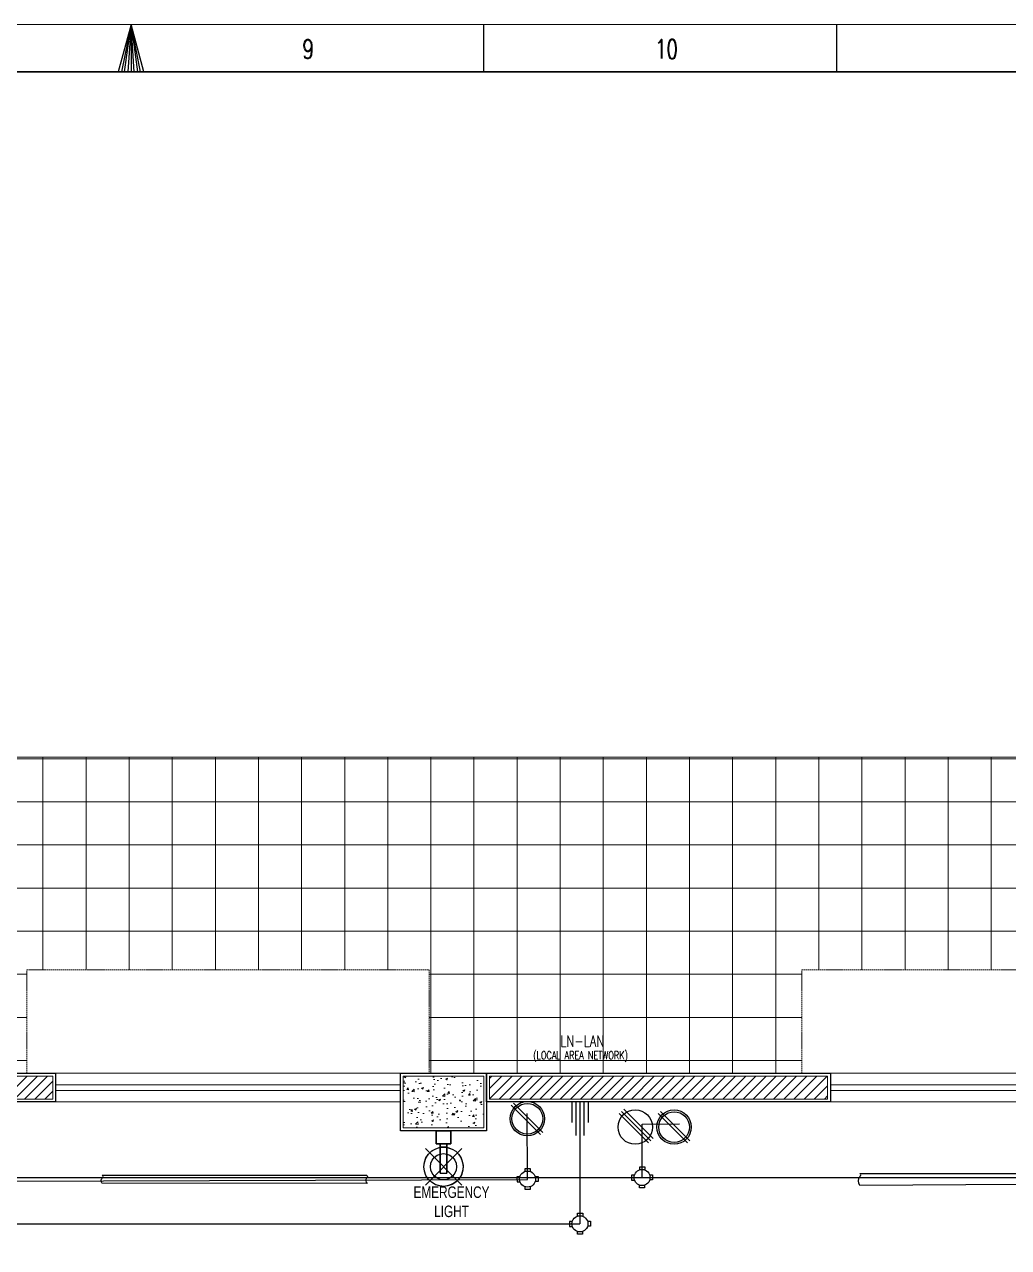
# Model space of a CAD drawing. Header units: inches. Extents: x 112 to 4169, y -2569 to 841.
# Drawn here: x 2044.2 to 2215.4, y -700.6 to -487.7 of the extents above; entities that cross this region are included whole.
import ezdxf

# ---------------------------------------------------------------- set-up
doc = ezdxf.new("R2010")
doc.units = ezdxf.units.IN
doc.header["$MEASUREMENT"] = 0
doc.linetypes.add('DASH', pattern=[0.35, 0.25, -0.1])
for name, color, linetype in [('Cables', 7, 'Continuous'), ('Layer 1', 7, 'Continuous'), ('PVC Conduit and Circular Boxes', 7, 'Continuous'), ('Sockets', 7, 'Continuous'), ('wall 05', 253, 'Continuous')]:
    doc.layers.add(name, color=color, linetype=linetype)
for name, color, linetype, lineweight in [('COLUMN', 1, 'Continuous', 25), ('E-LAN', 6, 'Continuous', 30), ('Glass', 5, 'Continuous', 9), ('HACTH', 8, 'Continuous', 9), ('Plaster Line', 254, 'Continuous', 15), ('railing', 232, 'Continuous', 15), ('Sunshed', 5, 'Continuous', 15), ('Text', 252, 'Continuous', 15), ('WINDOW', 140, 'Continuous', 9)]:
    doc.layers.add(name, color=color, linetype=linetype, lineweight=lineweight)
doc.styles.add('Swiss721', font='swisscl.ttf')
doc.styles.add('TAVE1', font='ROMANS.shx', dxfattribs={"width": 0.75})
doc.styles.add('TEG BORDER', font='txt_qlt.shx', dxfattribs={"width": 0.7, "bigfont": 'hztxt.shx'})

# ---------------------------------------------------------------- blocks, each defined once
blk = doc.blocks.new('C10X15')
at = {"layer": 'HACTH'}
h = blk.add_hatch(dxfattribs=at)
h.set_pattern_fill('AR-CONC', color=256, scale=0.5, style=0)
h.set_pattern_definition([(50, (0, 0), (3.58630091, -0.31376067), [0.375, -4.125]), (355, (0, 0), (-0.69375667, 3.76096067), [0.3, -3.3]), (100.4514, (0.299, -0.026), (2.89254691, 3.44719771), [0.31870095, -3.50571056]), (46.1842, (0, 1), (5.33620524, -0.82759507), [0.5625, -6.1875]), (96.6356, (0.4447, 0.931), (4.67331353, 4.87058935), [0.47805144, -5.258565]), (351.1842, (0, 1), (4.67330973, 4.870593), [0.45, -4.95]), (21, (0.5, 0.75), (2.98453526, -2.01309445), [0.375, -4.125]), (326, (0.5, 0.75), (1.21657666, 3.62575023), [0.3, -3.3]), (71.4514, (0.7487, 0.5822), (4.20111314, 1.61265248), [0.31870095, -3.50571056]), (37.5, (0, 0), (0.060799277, 1.66446927), [0, -3.26, 0, -3.35, 0, -3.3125]), (7.5, (0, 0), (1.315347687, 1.97205856), [0, -1.91, 0, -3.185, 0, -1.2625]), (327.5, (-1.115, 0), (2.66911218, -0.112774359), [0, -1.25, 0, -3.9, 0, -5.175]), (317.5, (-1.615, 0), (2.915930847, 0.50052491), [0, -1.625, 0, -2.59, 0, -3.675])])
h.paths.add_polyline_path([(88231.5, -6817.5), (88231.5, -6808.5), (88217.5, -6808.5), (88217.5, -6817.5)])
at = {"layer": 'COLUMN'}
blk.add_lwpolyline([(88217, -6808), (88232, -6808), (88232, -6818), (88217, -6818)], close=True, dxfattribs=at)
at = {"layer": 'Plaster Line'}
blk.add_lwpolyline([(88217.5, -6808.5), (88231.5, -6808.5), (88231.5, -6817.5), (88217.5, -6817.5)], close=True, dxfattribs=at)
blk = doc.blocks.new('ASDSAETR')
for p, q in [((51404, -7188.31), (51404, -7197.3)), ((51404, -7190.29), (51410.36, -7190.29)), ((51404, -7191.55), (51414.43, -7191.55)), ((51404, -7192.81), (51418.49, -7192.81)), ((51404, -7194.07), (51414.43, -7194.07)), ((51404, -7195.33), (51410.36, -7195.33))]:
    blk.add_line(p, q)
blk = doc.blocks.new('240 BORDER A2')
for p, q in [((297, 420), (297, 415)), ((334.12, 420), (334.12, 415)), ((371.25, 420), (371.25, 415))]:
    blk.add_line(p, q)
at = {"linetype": 'Continuous'}
blk.add_line((489, 415), (5, 415), dxfattribs=at)
at = {"color": 5, "lineweight": 15}
blk.add_lwpolyline([(0, 420), (594, 420), (594, 0), (0, 0)], close=True, dxfattribs=at)
blk.add_lwpolyline([(297, 420), (295.66, 415), (298.34, 415), (297, 420), (296, 415), (296.33, 415), (297, 420), (296.67, 415), (297.33, 415), (297, 420), (297.67, 415), (298, 415), (297, 420)])
blk.add_lwpolyline([(5, 415), (589, 415), (589, 5), (5, 5)], close=True)
at = {"char_height": 2, "width": 2, "attachment_point": 1, "style": 'TEG BORDER'}
for s, insert in [('9', (315.05, 418.41)), ('\\pi2.2204e-016;10', (352.17, 418.41))]:
    blk.add_mtext(s, dxfattribs=dict(at, insert=insert))

msp = doc.modelspace()

# ---------------------------------------------------------------- hatches: boundary and pattern name
at = {"layer": 'HACTH', "ltscale": 10}
h = msp.add_hatch(dxfattribs=at)
h.set_pattern_fill('ANSI37', color=256, scale=60, angle=45, style=0)
h.set_pattern_definition([(90, (-137895.13, -172410.518), (-7.5, 1e-15), []), (180, (-137895.13, -172410.518), (-1e-15, -7.5), [])])
h.paths.add_polyline_path([(2290.58, -670.24), (2290.58, -682.24), (2290.58, -689.24), (2308.58, -689.24), (2308.58, -759.24), (2290.58, -759.24), (2290.58, -785.24), (2308.58, -785.24), (2308.58, -855.24), (2290.58, -855.24), (2290.58, -874.24), (2345.59, -874.24), (2345.59, -615.23), (2290.58, -615.23), (1939.08, -615.23), (1939.08, -670.24), (1950.34, -670.24), (1950.34, -652.24), (2020.34, -652.24), (2020.34, -670.24), (2044.58, -670.24), (2044.58, -652.24), (2114.58, -652.24), (2114.58, -670.24), (2124.58, -670.24), (2179.41, -670.24), (2179.41, -652.24), (2249.41, -652.24), (2249.41, -670.24), (2278.58, -670.24)])
h.paths.add_polyline_path([(1806.58, -670.24), (1806.58, -615.23), (1621.58, -615.23), (1621.58, -670.24), (1681.58, -670.24), (1693.58, -670.24)])
at = {"layer": 'HACTH'}
h = msp.add_hatch(dxfattribs=at)
h.set_pattern_fill('ANSI31', color=256, scale=10, style=0)
h.set_pattern_definition([(45, (-121374.6227, -172383.6424), (-0.8838834765, 0.8838834765), [])])
h.paths.add_polyline_path([(2049.08, -674.74), (2049.08, -670.74), (2015.84, -670.74), (2015.84, -674.74), (2033.08, -674.74)])
h = msp.add_hatch(dxfattribs=at)
h.set_pattern_fill('ANSI31', color=256, scale=10, style=0)
h.set_pattern_definition([(45, (-121375.1227, -172383.6424), (-0.8838834765, 0.8838834765), [])])
h.paths.add_polyline_path([(2125.08, -670.74), (2125.08, -674.74), (2183.91, -674.74), (2183.91, -670.74)])

# ---------------------------------------------------------------- linework, layer by layer
at = {"layer": 'Cables', "color": 192, "lineweight": 30}
for p in [(2140.81, -675.24), (1930.7, -696.45)]:
    msp.add_line(p, (2140.81, -696.45), dxfattribs=at)
at = {"layer": 'Cables', "color": 6}
for p, q in [((2131.7, -688.73), (2131.64, -677.27)), ((1947.42, -689.36), (2131.7, -688.73))]:
    msp.add_line(p, q, dxfattribs=at)
at = {"layer": 'Cables', "color": 1}
for p, q in [((2151.63, -679.12), (2158.12, -679.05)), ((2151.63, -688.39), (2151.63, -679.12)), ((1947.16, -688.39), (2258.65, -688.39))]:
    msp.add_line(p, q, dxfattribs=at)
at = {"layer": 'Glass', "ltscale": 10}
for points in [[(2109.58, -672.24), (2109.58, -673.24), (2049.58, -673.24), (2049.58, -672.24)], [(2244.41, -672.24), (2244.41, -673.24), (2184.41, -673.24), (2184.41, -672.24)]]:
    msp.add_lwpolyline(points, close=True, dxfattribs=at)
at = {"layer": 'Layer 1', "color": 1}
for points in [[(2115.81, -680.24), (2115.81, -682.53), (2118.35, -682.53), (2118.35, -680.24)], [(2115.81, -680.24), (2118.35, -680.24)], [(2115.81, -682.53), (2115.81, -680.24)], [(2118.35, -680.24), (2118.35, -682.53)], [(2113.67, -686.52), (2113.77, -685.72), (2114.01, -684.97), (2114.46, -684.32), (2115.06, -683.77), (2115.76, -683.38), (2116.51, -683.13)], [(2120.49, -686.52), (2120.39, -687.26), (2120.14, -688.01), (2119.74, -688.66), (2119.2, -689.21), (2118.55, -689.6), (2117.85, -689.85), (2117.05, -689.95), (2116.31, -689.85), (2115.61, -689.6), (2114.96, -689.21), (2114.41, -688.66), (2114.01, -688.01), (2113.77, -687.26), (2113.67, -686.52), (2113.77, -685.77), (2114.01, -685.02), (2114.41, -684.37), (2114.96, -683.82), (2115.61, -683.43), (2116.31, -683.18), (2117.05, -683.13), (2117.85, -683.18), (2118.55, -683.43), (2119.2, -683.82), (2119.74, -684.37), (2120.14, -685.02), (2120.39, -685.77), (2120.49, -686.52)], [(2118.35, -682.53), (2115.81, -682.53)], [(2116.51, -687.66), (2116.51, -682.53)], [(2117.65, -682.53), (2116.51, -682.53), (2116.51, -687.66)], [(2117.65, -682.53), (2117.65, -687.66), (2117.65, -682.88), (2117.65, -682.53), (2116.51, -682.53)], [(2117.9, -683.23), (2117.65, -683.13), (2116.51, -683.13)], [(2117.9, -683.23), (2118.55, -683.43), (2119.2, -683.82), (2119.69, -684.32), (2120.09, -684.92), (2120.34, -685.57), (2120.49, -686.27)], [(2113.92, -683.33), (2120.24, -689.7)], [(2113.92, -689.7), (2120.24, -683.33)], [(2119.35, -686.52), (2119.3, -687.11), (2119.05, -687.66), (2118.7, -688.11), (2118.2, -688.51), (2117.65, -688.71), (2117.05, -688.81), (2116.51, -688.71), (2115.96, -688.51), (2115.46, -688.11), (2115.11, -687.66), (2114.86, -687.11), (2114.81, -686.52), (2114.86, -685.92), (2115.11, -685.37), (2115.46, -684.92), (2115.96, -684.52), (2116.51, -684.32), (2117.05, -684.22), (2117.65, -684.32), (2118.2, -684.52), (2118.7, -684.92), (2119.05, -685.37), (2119.3, -685.92), (2119.35, -686.52)], [(2120.49, -686.27), (2120.44, -687.06), (2120.24, -687.81), (2119.84, -688.51), (2119.35, -689.06), (2118.7, -689.5), (2117.95, -689.8), (2117.2, -689.95), (2116.41, -689.85), (2115.66, -689.65), (2115.01, -689.21), (2114.46, -688.71), (2114.01, -688.01), (2113.77, -687.31), (2113.67, -686.52)], [(2116.51, -687.66), (2117.65, -687.66)], [(2116.51, -687.66), (2117.65, -687.66)]]:
    msp.add_lwpolyline(points, dxfattribs=at)
at = {"layer": 'Plaster Line'}
for points in [[(2033.08, -674.74), (2015.84, -674.74), (2015.84, -670.74), (2049.08, -670.74), (2049.08, -674.74), (2033.08, -674.74), (2033.08, -674.74)], [(2183.91, -674.74), (2183.91, -674.74), (2183.91, -674.74), (2125.08, -674.74), (2125.08, -670.74), (2183.91, -670.74)], [(2183.91, -670.74), (2183.91, -674.74), (2182.41, -674.74), (2182.41, -674.74)]]:
    msp.add_lwpolyline(points, dxfattribs=at)
at = {"layer": 'PVC Conduit and Circular Boxes'}
for points in [[(2131.3, -687.32), (2131.3, -686.82), (2132.18, -686.82), (2132.18, -687.35)], [(2151.23, -687.04), (2151.23, -686.55), (2152.11, -686.55), (2152.11, -687.07)], [(2130.36, -688.25), (2129.86, -688.26), (2129.88, -689.13), (2130.37, -689.12)], [(2133.03, -688.23), (2133.53, -688.23), (2133.53, -689.1), (2133.03, -689.1)], [(2150.29, -687.97), (2149.79, -687.98), (2149.81, -688.85), (2150.3, -688.84)], [(2152.96, -687.95), (2153.46, -687.95), (2153.46, -688.82), (2152.96, -688.82)], [(2132.14, -689.99), (2132.14, -690.49), (2131.26, -690.49), (2131.26, -689.99)], [(2152.07, -689.72), (2152.07, -690.21), (2151.19, -690.21), (2151.19, -689.72)], [(2140.41, -695.1), (2140.41, -694.61), (2141.29, -694.61), (2141.29, -695.13)], [(2139.47, -696.03), (2138.97, -696.04), (2138.99, -696.91), (2139.48, -696.91)], [(2141.25, -697.78), (2141.25, -698.27), (2140.37, -698.27), (2140.37, -697.78)], [(2142.14, -696.01), (2142.64, -696.01), (2142.64, -696.88), (2142.14, -696.88)]]:
    msp.add_lwpolyline(points, dxfattribs=at)
for points in [[(2103.69, -688, -0.56347), (2103.69, -688.5, 0.404241), (2103.77, -689.43), (2057.69, -689.4, -0.456322), (2057.69, -688.5, 0.605884), (2057.69, -687.98)], [(2235.51, -687.68, -0.56347), (2235.51, -688.19, 0.336482), (2235.59, -689.48), (2189.51, -689.76, -0.314286), (2189.51, -688.19, 0.605884), (2189.51, -687.67)]]:
    msp.add_lwpolyline(points, format="xyb", close=True, dxfattribs=at)
for centre in [(2131.7, -688.66), (2151.63, -688.39), (2140.81, -696.45)]:
    msp.add_circle(centre, 1.4, dxfattribs=at)
at = {"layer": 'railing', "ltscale": 20}
msp.add_lwpolyline([(1939.08, -615.23), (2290.58, -615.23), (2345.59, -615.23), (2345.59, -871.24)], dxfattribs=at)
at = {"layer": 'Sockets', "color": 1}
for p, q in [((2133.97, -680.9), (2128.87, -675.8)), ((2134.38, -680.53), (2129.28, -675.43))]:
    msp.add_line(p, q, dxfattribs=at)
at = {"layer": 'Sockets', "color": 5}
for p, q in [((2153.56, -681.62), (2148.46, -676.52)), ((2152.74, -682.36), (2147.64, -677.26)), ((2153.15, -681.99), (2148.05, -676.89))]:
    msp.add_line(p, q, dxfattribs=at)
at = {"layer": 'Sockets', "color": 3}
for p, q in [((2159.51, -682.36), (2154.41, -677.26)), ((2159.92, -681.99), (2154.82, -676.89))]:
    msp.add_line(p, q, dxfattribs=at)
at = {"layer": 'Sockets', "color": 1}
for radius in [2.99, 2.67]:
    msp.add_circle((2131.66, -678.16), radius, dxfattribs=at)
at = {"layer": 'Sockets', "color": 5}
msp.add_circle((2150.43, -679.62), 2.99, dxfattribs=at)
at = {"layer": 'Sockets', "color": 3}
for radius in [2.99, 2.67]:
    msp.add_circle((2157.2, -679.62), radius, dxfattribs=at)
at = {"layer": 'Sunshed', "linetype": 'DASH'}
for points in [[(2044.58, -670.24), (2044.58, -652.24), (2114.58, -652.24), (2114.58, -670.24)], [(2044.58, -670.24), (2044.58, -652.24), (2114.58, -652.24), (2114.58, -670.24)], [(2179.41, -670.24), (2179.41, -652.24), (2249.41, -652.24), (2249.41, -670.24)]]:
    msp.add_lwpolyline(points, dxfattribs=at)
at = {"layer": 'wall 05'}
for points in [[(2032.58, -675.24), (2015.34, -675.24), (2015.34, -670.24), (2049.58, -670.24), (2049.58, -675.24), (2032.58, -675.24)], [(2184.41, -675.24), (2124.58, -675.24), (2124.58, -670.24), (2184.41, -670.24)], [(2184.41, -670.24), (2184.41, -675.24), (2182.91, -675.24)]]:
    msp.add_lwpolyline(points, dxfattribs=at)
at = {"layer": 'WINDOW', "ltscale": 10}
for points in [[(2109.58, -670.24), (2109.58, -675.24), (2049.58, -675.24), (2049.58, -670.24)], [(2244.41, -670.24), (2244.41, -675.24), (2184.41, -675.24), (2184.41, -670.24)]]:
    msp.add_lwpolyline(points, close=True, dxfattribs=at)

# ---------------------------------------------------------------- block references
at = {"xscale": 1.652949273830399, "yscale": 1.652949273830399, "zscale": 1.652949273830399}
msp.add_blockref('240 BORDER A2', (1571.77, -1181.97), dxfattribs=at)
at = {"layer": 'E-LAN', "lineweight": 0, "xscale": 0.5599999999999999, "yscale": 0.5599999999999999, "zscale": 0.5599999999999999, "rotation": 270}
msp.add_blockref('ASDSAETR', (6168.78, 28111), dxfattribs=at)
at = {"layer": 'HACTH'}
msp.add_blockref('C10X15', (-86107.42, 6137.76), dxfattribs=at)

# ---------------------------------------------------------------- texts
at = {"layer": 'E-LAN', "lineweight": 0, "style": 'TAVE1', "width": 0.75}
for s, height, p in [('LN-LAN', 1.951, (2137.39, -665.63)), ('(LOCAL AREA NETWORK)', 1.3659, (2132.66, -667.79))]:
    msp.add_text(s, height=height, dxfattribs=at).set_placement(p)
at = {"layer": 'Text', "color": 4, "insert": (2118.46, -689.94), "char_height": 2, "width": 15.6576, "attachment_point": 2, "style": 'Swiss721'}
msp.add_mtext('EMERGENCY LIGHT ', dxfattribs=at)

doc.saveas('drawing.dxf')
